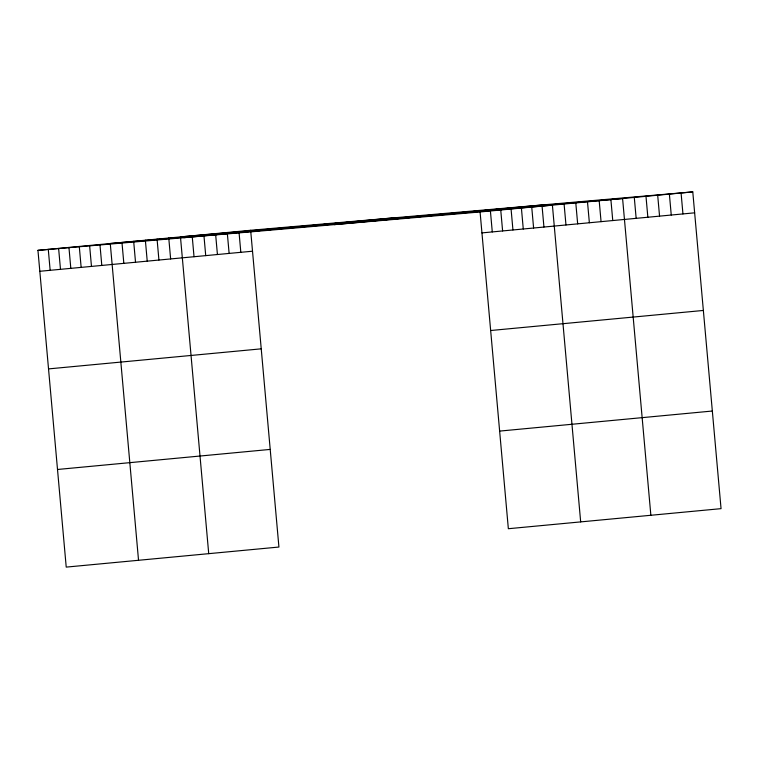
<?xml version="1.0" encoding="UTF-8"?>
<svg xmlns="http://www.w3.org/2000/svg" width="759" height="759" viewBox="0 0 759 759"><rect width="100%" height="100%" fill="white"/><g stroke="black" fill="none" stroke-linecap="round" stroke-linejoin="round"><path stroke-width="1.14" d="M250.65 230.281L278.923 547.04L66.223 567.106L37.95 250.347L250.65 230.281L692.777 191.894L721.05 508.653L508.35 528.719L480.077 211.96L692.777 191.894M183.849 237.681L396.549 217.615M334.178 224.636L546.878 204.56M39.819 271.286L252.519 251.21M481.946 232.899L694.646 212.824M48.529 368.902L261.229 348.836M490.665 330.516L703.365 310.45M57.504 469.479L270.204 449.413M499.64 431.093L712.34 411.027M37.95 250.347L480.077 211.96M681.079 193.004L682.948 213.934M669.381 194.105L671.25 215.034M657.683 195.205L659.552 216.135M645.985 196.315L647.854 217.245M634.287 197.416L636.156 218.345M650.861 515.276L622.589 198.516L180.462 236.903L208.725 553.662M610.891 199.626L612.76 220.556M599.193 200.727L601.062 221.656M587.494 201.828L589.364 222.757M575.796 202.938L577.665 223.867M564.098 204.038L565.967 224.968M580.673 521.898L552.4 205.139L110.264 243.525L138.536 560.284M542.068 206.116L543.937 227.045M531.736 207.093L533.605 228.023M521.405 208.061L523.274 229M511.073 209.038L512.942 229.968M500.741 210.015L502.61 230.945M490.409 210.993L492.278 231.922M239.057 232.548L240.821 252.32M227.254 232.491L229.123 253.421M215.556 233.592L217.425 254.521M203.962 235.859L205.727 255.631M192.16 235.802L194.029 256.732M168.764 238.013L170.633 258.942M157.066 239.113L158.925 260.043M145.367 240.214L147.227 261.143M133.669 241.324L135.529 262.253M121.962 242.425L123.831 263.354M99.941 244.502L101.801 265.432M89.609 245.48L91.469 266.409M79.278 246.447L81.147 267.386M68.946 247.425L70.815 268.354M58.614 248.402L60.483 269.331M48.282 249.379L50.151 270.308"/></g></svg>
